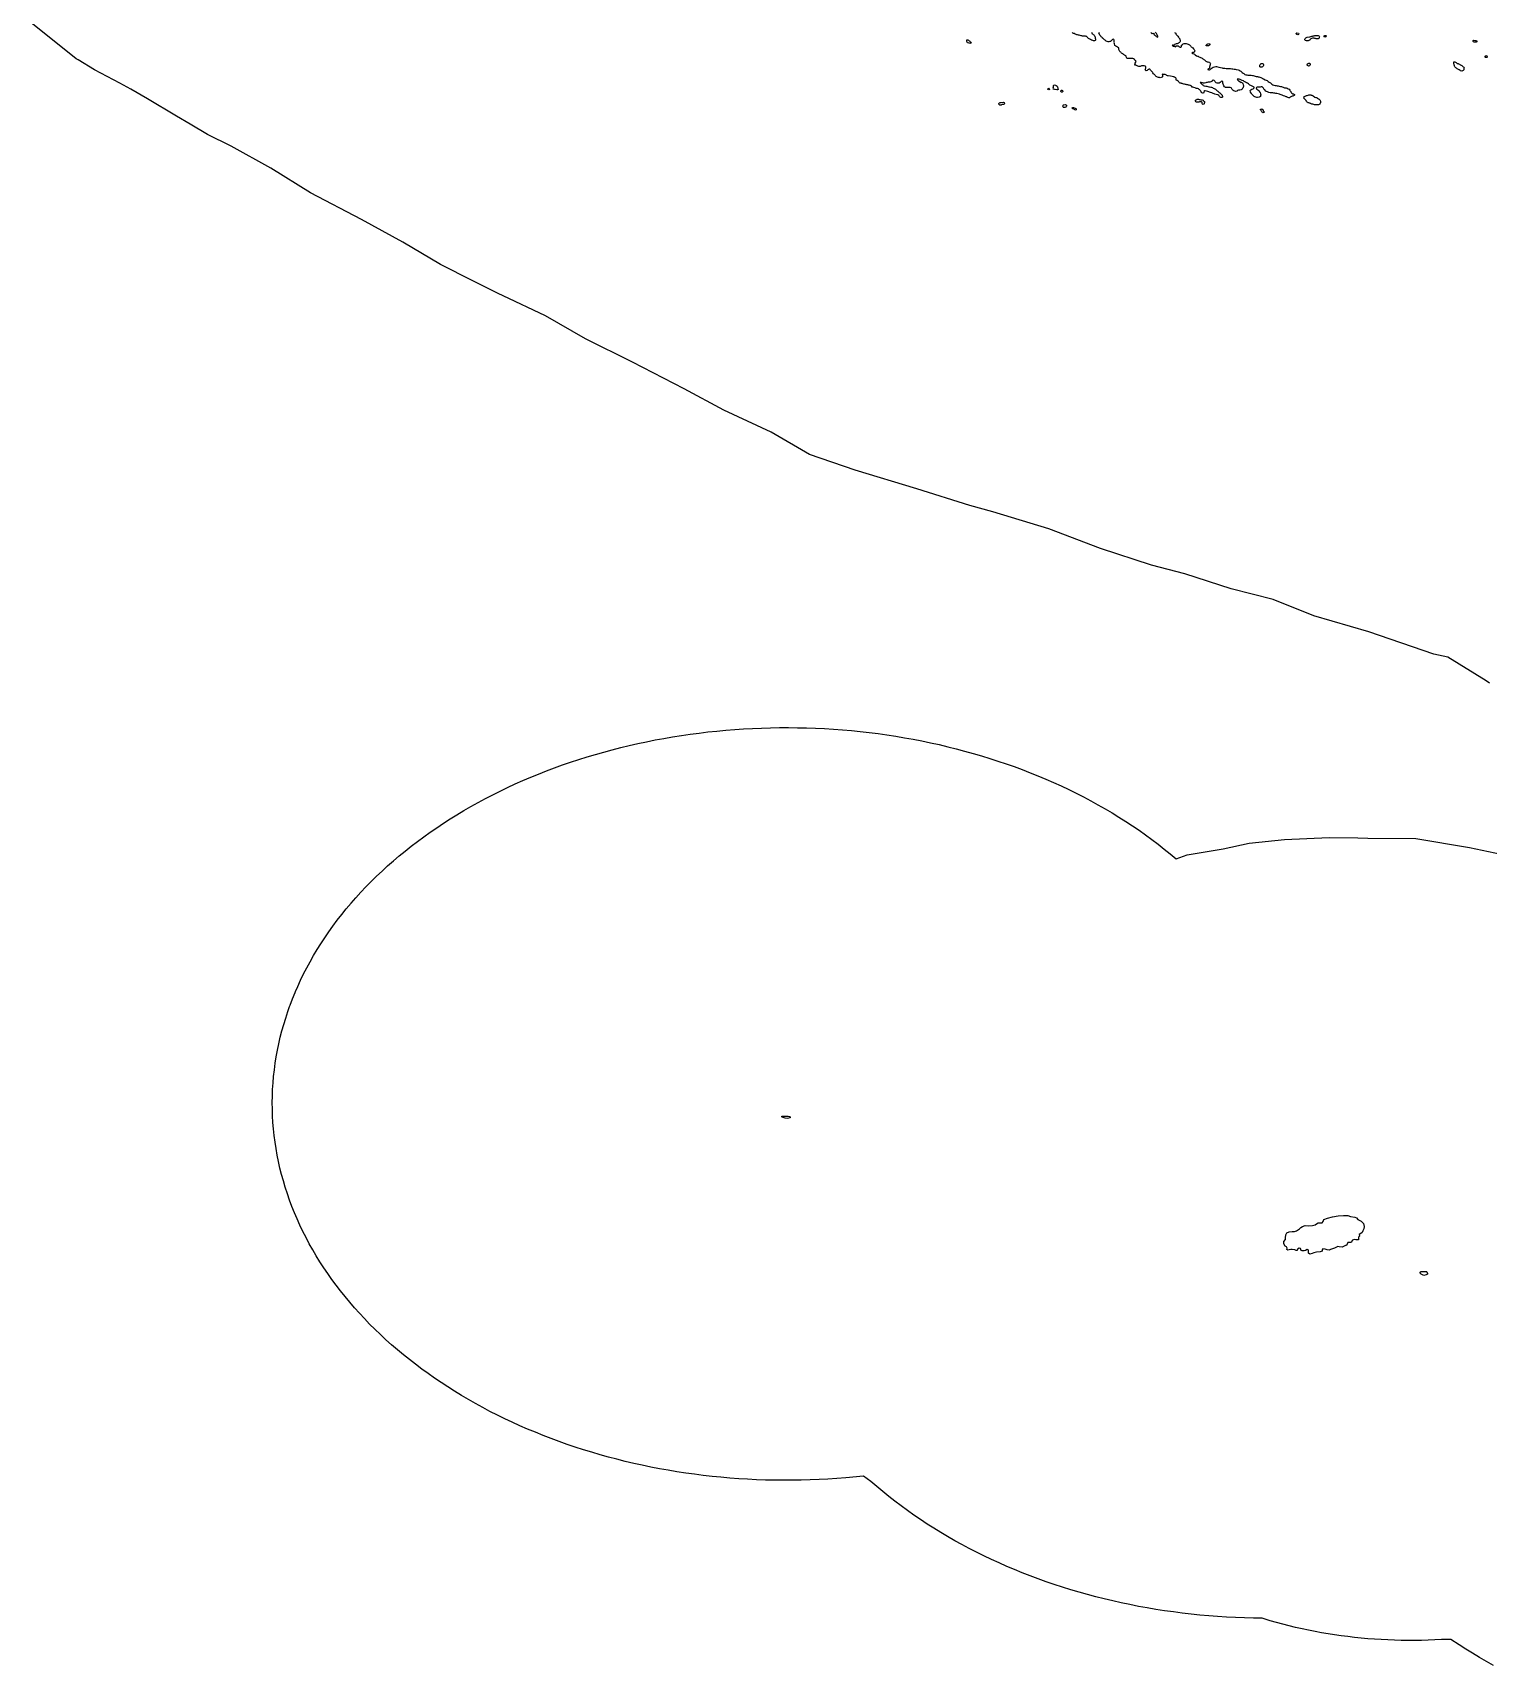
# Model space of a CAD drawing. Header units: metres. Extents: x 13.21 to 19.52, y 42.14 to 46.62.
# Drawn here: x 15.059 to 15.834, y 42.793 to 43.663 of the extents above; entities that cross this region are included whole.
import ezdxf

# ---------------------------------------------------------------- set-up
doc = ezdxf.new("R2010")
doc.units = ezdxf.units.M
doc.header["$MEASUREMENT"] = 0
doc.layers.add('granica', color=2, linetype='Continuous')
doc.layers.add('hr', color=9, linetype='Continuous')

msp = doc.modelspace()

# ---------------------------------------------------------------- linework, layer by layer
at = {"layer": 'granica'}
for points in [[(15.83443, 43.31676), (15.83275, 43.31789), (15.81226, 43.3306), (15.80482, 43.33216), (15.77025, 43.34395), (15.74094, 43.35262), (15.71918, 43.36131), (15.69682, 43.3669), (15.67212, 43.37498), (15.65438, 43.37952), (15.62721, 43.38842), (15.59976, 43.39898), (15.56993, 43.40801), (15.55774, 43.41127), (15.52941, 43.42017), (15.49663, 43.43015), (15.47234, 43.43852), (15.45193, 43.45034), (15.4266, 43.46209), (15.40552, 43.47356), (15.37801, 43.48771), (15.35301, 43.50013), (15.33171, 43.51241), (15.30908, 43.52302), (15.30643, 43.52433), (15.29289, 43.53102), (15.27581, 43.53978), (15.25563, 43.55155), (15.23364, 43.56375), (15.20649, 43.57793), (15.18533, 43.59107), (15.16434, 43.6027), (15.15162, 43.60902), (15.14244, 43.61455), (15.13521, 43.61874), (15.11963, 43.62795), (15.11089, 43.63312), (15.10497, 43.63627), (15.09144, 43.64343), (15.0828, 43.64871), (15.08169, 43.64938), (15.05853, 43.66792)], [(15.83659, 42.79344), (15.83281, 42.79554), (15.82908, 42.79769), (15.82542, 42.79988), (15.8218, 42.80212), (15.81824, 42.80441), (15.81381, 42.8073), (15.80895, 42.80714), (15.80538, 42.80695), (15.80181, 42.80682), (15.79823, 42.80673), (15.79466, 42.80668), (15.79107, 42.80669), (15.78751, 42.80673), (15.78392, 42.80682), (15.78035, 42.80696), (15.77679, 42.80715), (15.77323, 42.80738), (15.76967, 42.80765), (15.76612, 42.80797), (15.76257, 42.80834), (15.75904, 42.80876), (15.75551, 42.80921), (15.75199, 42.80972), (15.7485, 42.81026), (15.74501, 42.81085), (15.74154, 42.81149), (15.73808, 42.81218), (15.73465, 42.8129), (15.73123, 42.81367), (15.72782, 42.81448), (15.72443, 42.81533), (15.72107, 42.81624), (15.71773, 42.81718), (15.71347, 42.81855), (15.7087, 42.8186), (15.70394, 42.81873), (15.69919, 42.81891), (15.69444, 42.81914), (15.68969, 42.81944), (15.68497, 42.81981), (15.68024, 42.82023), (15.67553, 42.82072), (15.67082, 42.82126), (15.66613, 42.82187), (15.66146, 42.82254), (15.65679, 42.82326), (15.65216, 42.82404), (15.64753, 42.82488), (15.64293, 42.82579), (15.63836, 42.82675), (15.63379, 42.82777), (15.62926, 42.82884), (15.62476, 42.82998), (15.62029, 42.83118), (15.61584, 42.83242), (15.61142, 42.83373), (15.60703, 42.8351), (15.60268, 42.83652), (15.59835, 42.838), (15.59407, 42.83952), (15.58983, 42.84111), (15.58562, 42.84275), (15.58145, 42.84444), (15.57731, 42.84619), (15.57323, 42.84798), (15.56918, 42.84984), (15.56519, 42.85173), (15.56123, 42.85369), (15.55732, 42.85569), (15.55346, 42.85775), (15.54965, 42.85985), (15.54588, 42.86201), (15.54217, 42.8642), (15.53851, 42.86644), (15.53492, 42.86874), (15.53137, 42.87107), (15.52786, 42.87346), (15.52443, 42.87588), (15.52105, 42.87836), (15.51773, 42.88087), (15.51447, 42.88342), (15.51127, 42.88603), (15.50813, 42.88867), (15.50505, 42.89134), (15.50104, 42.89431), (15.49161, 42.89338), (15.48688, 42.893), (15.48213, 42.89268), (15.47738, 42.89243), (15.47264, 42.89224), (15.46787, 42.89211), (15.46313, 42.89202), (15.45836, 42.89201), (15.4536, 42.89206), (15.44885, 42.89217), (15.44409, 42.89235), (15.43935, 42.89258), (15.43461, 42.89286), (15.42986, 42.89321), (15.42514, 42.89363), (15.42043, 42.8941), (15.41572, 42.89464), (15.41103, 42.89523), (15.40635, 42.89588), (15.4017, 42.8966), (15.39705, 42.89737), (15.39242, 42.8982), (15.38782, 42.89909), (15.38324, 42.90004), (15.37869, 42.90105), (15.37415, 42.90212), (15.36964, 42.90324), (15.36516, 42.90442), (15.36071, 42.90566), (15.35629, 42.90696), (15.35189, 42.90831), (15.34754, 42.90972), (15.34322, 42.91118), (15.33893, 42.9127), (15.33467, 42.91426), (15.33045, 42.9159), (15.32628, 42.91758), (15.32214, 42.91931), (15.31805, 42.92109), (15.314, 42.92293), (15.30999, 42.92483), (15.30603, 42.92677), (15.30211, 42.92876), (15.29825, 42.9308), (15.29442, 42.9329), (15.29066, 42.93504), (15.28694, 42.93722), (15.28328, 42.93945), (15.27967, 42.94173), (15.2761, 42.94406), (15.2726, 42.94643), (15.26916, 42.94884), (15.26576, 42.95131), (15.26244, 42.95381), (15.25917, 42.95635), (15.25596, 42.95894), (15.25281, 42.96157), (15.24973, 42.96424), (15.24671, 42.96694), (15.24374, 42.96969), (15.24086, 42.97247), (15.23802, 42.97528), (15.23527, 42.97814), (15.23259, 42.98103), (15.22996, 42.98395), (15.22741, 42.9869), (15.22494, 42.9899), (15.22252, 42.99291), (15.22019, 42.99597), (15.21792, 42.99905), (15.21573, 43.00215), (15.2136, 43.00528), (15.21157, 43.00845), (15.20959, 43.01163), (15.20771, 43.01485), (15.20589, 43.01808), (15.20415, 43.02134), (15.20249, 43.02462), (15.20091, 43.02792), (15.19941, 43.03124), (15.19798, 43.03459), (15.19664, 43.03794), (15.19536, 43.04132), (15.19418, 43.0447), (15.19308, 43.04811), (15.19205, 43.05152), (15.19111, 43.05495), (15.19025, 43.05839), (15.18948, 43.06185), (15.18878, 43.06531), (15.18816, 43.06878), (15.18763, 43.07225), (15.18717, 43.07574), (15.18681, 43.07923), (15.18653, 43.08272), (15.18633, 43.08622), (15.18622, 43.08971), (15.18618, 43.09322), (15.18623, 43.09672), (15.18636, 43.10021), (15.18659, 43.10371), (15.18689, 43.1072), (15.18727, 43.11069), (15.18773, 43.11417), (15.18829, 43.11765), (15.18892, 43.12111), (15.18963, 43.12458), (15.19043, 43.12803), (15.19131, 43.13147), (15.19228, 43.13489), (15.19331, 43.13831), (15.19444, 43.14171), (15.19539, 43.14438), (15.19565, 43.14509), (15.19692, 43.14847), (15.1983, 43.15181), (15.19854, 43.15238), (15.19974, 43.15515), (15.20127, 43.15847), (15.20287, 43.16177), (15.20456, 43.16504), (15.20631, 43.16829), (15.20815, 43.17153), (15.21008, 43.17473), (15.21206, 43.17791), (15.21413, 43.18107), (15.21628, 43.1842), (15.21849, 43.18729), (15.22078, 43.19037), (15.22315, 43.19341), (15.22558, 43.19642), (15.22809, 43.1994), (15.23067, 43.20234), (15.23332, 43.20526), (15.23603, 43.20814), (15.23882, 43.21098), (15.24168, 43.21379), (15.2446, 43.21656), (15.24758, 43.2193), (15.25065, 43.22199), (15.25376, 43.22464), (15.25694, 43.22726), (15.26018, 43.22983), (15.26349, 43.23236), (15.26685, 43.23486), (15.27028, 43.2373), (15.27375, 43.2397), (15.27729, 43.24205), (15.28088, 43.24436), (15.28453, 43.24663), (15.28823, 43.24885), (15.29199, 43.25102), (15.2958, 43.25314), (15.29966, 43.25522), (15.30356, 43.25724), (15.30751, 43.25921), (15.31152, 43.26113), (15.31556, 43.263), (15.31965, 43.26481), (15.32379, 43.26658), (15.32796, 43.26829), (15.33218, 43.26996), (15.33644, 43.27156), (15.34074, 43.27311), (15.34506, 43.27461), (15.34943, 43.27605), (15.35383, 43.27743), (15.35826, 43.27876), (15.36272, 43.28002), (15.36721, 43.28124), (15.37174, 43.28239), (15.37627, 43.28349), (15.38085, 43.28453), (15.38546, 43.2855), (15.39008, 43.28643), (15.39471, 43.28729), (15.39938, 43.2881), (15.40406, 43.28883), (15.40876, 43.28952), (15.41348, 43.29014), (15.4182, 43.29071), (15.42295, 43.2912), (15.42769, 43.29164), (15.43246, 43.29202), (15.43722, 43.29234), (15.442, 43.2926), (15.44679, 43.2928), (15.45157, 43.29293), (15.45637, 43.293), (15.46116, 43.29302), (15.46594, 43.29297), (15.47073, 43.29287), (15.47552, 43.29269), (15.4803, 43.29246), (15.48507, 43.29216), (15.48984, 43.29181), (15.49459, 43.2914), (15.49934, 43.29092), (15.50407, 43.29039), (15.50879, 43.28979), (15.5135, 43.28913), (15.51819, 43.28841), (15.52286, 43.28764), (15.52751, 43.2868), (15.53215, 43.28591), (15.53675, 43.28495), (15.54134, 43.28394), (15.5459, 43.28286), (15.55043, 43.28173), (15.55493, 43.28054), (15.55941, 43.2793), (15.56385, 43.278), (15.56826, 43.27664), (15.57264, 43.27522), (15.577, 43.27375), (15.58131, 43.27222), (15.58557, 43.27063), (15.5898, 43.269), (15.59399, 43.26732), (15.59815, 43.26557), (15.60226, 43.26377), (15.60633, 43.26192), (15.61035, 43.26002), (15.61432, 43.25807), (15.61824, 43.25607), (15.62213, 43.25402), (15.62595, 43.25192), (15.62972, 43.24976), (15.63345, 43.24757), (15.63713, 43.24532), (15.64074, 43.24303), (15.64431, 43.24069), (15.64782, 43.23831), (15.65126, 43.23588), (15.65465, 43.23341), (15.65798, 43.2309), (15.66124, 43.22834), (15.66445, 43.22574), (15.66759, 43.22311), (15.67337, 43.22526), (15.69254, 43.22843), (15.70641, 43.23142), (15.72529, 43.23349), (15.74905, 43.23444), (15.7644, 43.23422), (15.7696, 43.23414), (15.79524, 43.2339), (15.82386, 43.22916), (15.85077, 43.22351)]]:
    msp.add_lwpolyline(points, dxfattribs=at)
at = {"layer": 'hr'}
for points in [[(15.55726, 43.65759), (15.55678, 43.65775), (15.55637, 43.65791), (15.55624, 43.65826), (15.55618, 43.65846), (15.55612, 43.65872), (15.55605, 43.65908), (15.55617, 43.6594), (15.55668, 43.65947), (15.55703, 43.65931), (15.55738, 43.65897), (15.55767, 43.65865), (15.55795, 43.6583), (15.55817, 43.65812), (15.55839, 43.65785), (15.5582, 43.65753), (15.55726, 43.65759)], [(15.68543, 43.65744), (15.68556, 43.65703), (15.68552, 43.65676), (15.68531, 43.65655), (15.68474, 43.65629), (15.68426, 43.65625), (15.68357, 43.65623), (15.68354, 43.65659), (15.68372, 43.65678), (15.6841, 43.65714), (15.68445, 43.65735), (15.68543, 43.65744)], [(15.73267, 43.66296), (15.73285, 43.66269), (15.73279, 43.66232), (15.73247, 43.66212), (15.73191, 43.66223), (15.7315, 43.66255), (15.73143, 43.66281), (15.7319, 43.66312), (15.73267, 43.66296)], [(15.73883, 43.66101), (15.73931, 43.66117), (15.73982, 43.66138), (15.74013, 43.66145), (15.74058, 43.66157), (15.74109, 43.66164), (15.7415, 43.6617), (15.74203, 43.66179), (15.74238, 43.66179), (15.74285, 43.66175), (15.74327, 43.66168), (15.74355, 43.66154), (15.7438, 43.66139), (15.74387, 43.66094), (15.74377, 43.66074), (15.74367, 43.66042), (15.74352, 43.66008), (15.7433, 43.65992), (15.74299, 43.65987), (15.7426, 43.65996), (15.74219, 43.66001), (15.74184, 43.66008), (15.74143, 43.66012), (15.74106, 43.66022), (15.74051, 43.66026), (15.74013, 43.66033), (15.73972, 43.66019), (15.73937, 43.65998), (15.73909, 43.65971), (15.7388, 43.65939), (15.73855, 43.65912), (15.7383, 43.65898), (15.73789, 43.65887), (15.73741, 43.65882), (15.73697, 43.65888), (15.7364, 43.65907), (15.73617, 43.65935), (15.73608, 43.65962), (15.73618, 43.65982), (15.73627, 43.66008), (15.73643, 43.66025), (15.73668, 43.66047), (15.73709, 43.66067), (15.73744, 43.66076), (15.73883, 43.66101)], [(15.74674, 43.66091), (15.74642, 43.66109), (15.74648, 43.66155), (15.74676, 43.66173), (15.74724, 43.66178), (15.74749, 43.66164), (15.74756, 43.66132), (15.74737, 43.66107), (15.74674, 43.66091)], [(15.82707, 43.65915), (15.82747, 43.65909), (15.82779, 43.65867), (15.8277, 43.6584), (15.82744, 43.65826), (15.82696, 43.65815), (15.82631, 43.65817), (15.82593, 43.6584), (15.82571, 43.65861), (15.82582, 43.65905), (15.82601, 43.65923), (15.82707, 43.65915)], [(15.71398, 43.64666), (15.71411, 43.64625), (15.71404, 43.646), (15.71402, 43.64576), (15.71395, 43.6454), (15.71376, 43.64515), (15.71354, 43.64499), (15.71325, 43.64492), (15.71288, 43.64488), (15.71252, 43.6449), (15.71215, 43.64505), (15.71212, 43.64554), (15.71217, 43.64584), (15.7123, 43.64627), (15.71265, 43.64659), (15.71294, 43.64678), (15.71351, 43.64685), (15.71398, 43.64666)], [(15.73834, 43.64699), (15.73885, 43.64692), (15.73903, 43.64648), (15.7389, 43.64619), (15.73875, 43.64585), (15.73859, 43.6456), (15.73815, 43.64546), (15.73758, 43.64567), (15.73732, 43.64587), (15.73729, 43.64628), (15.73754, 43.64665), (15.73834, 43.64699)], [(15.81726, 43.64689), (15.81773, 43.64676), (15.81805, 43.64662), (15.81849, 43.64644), (15.81884, 43.64618), (15.81906, 43.64603), (15.81931, 43.64586), (15.81966, 43.64571), (15.82013, 43.64536), (15.82048, 43.64511), (15.82074, 43.64481), (15.82092, 43.64451), (15.82085, 43.64419), (15.82086, 43.64383), (15.82076, 43.6435), (15.82061, 43.64323), (15.82044, 43.64305), (15.82013, 43.64284), (15.81978, 43.6428), (15.81909, 43.64291), (15.81877, 43.64308), (15.81836, 43.64335), (15.81795, 43.64359), (15.81756, 43.64383), (15.81732, 43.64403), (15.81696, 43.64424), (15.81652, 43.64456), (15.8163, 43.64477), (15.81606, 43.64507), (15.81586, 43.64536), (15.81583, 43.64566), (15.81573, 43.64586), (15.81561, 43.64623), (15.81552, 43.6466), (15.81542, 43.64692), (15.81546, 43.64742), (15.81555, 43.64767), (15.81606, 43.64769), (15.81638, 43.64758), (15.81675, 43.64742), (15.81726, 43.64689)], [(15.83268, 43.65106), (15.833, 43.65082), (15.83328, 43.6505), (15.83329, 43.65025), (15.83313, 43.65003), (15.83288, 43.64993), (15.83239, 43.65002), (15.83211, 43.65019), (15.83201, 43.65039), (15.83218, 43.65064), (15.83268, 43.65106)], [(15.59972, 43.63361), (15.59994, 43.63348), (15.60016, 43.63316), (15.60009, 43.63291), (15.59972, 43.63277), (15.59921, 43.63291), (15.59902, 43.63316), (15.59972, 43.63361)], [(15.60313, 43.63298), (15.60276, 43.633), (15.60215, 43.63312), (15.60218, 43.63356), (15.60215, 43.63394), (15.60219, 43.6342), (15.60222, 43.63458), (15.60221, 43.63483), (15.60227, 43.63506), (15.6024, 43.63534), (15.60287, 43.63548), (15.60335, 43.63534), (15.60376, 43.63507), (15.60412, 43.63482), (15.60434, 43.63447), (15.60446, 43.63415), (15.60455, 43.6339), (15.60459, 43.63358), (15.60468, 43.63317), (15.60475, 43.63291), (15.60437, 43.63273), (15.60408, 43.63275), (15.60313, 43.63298)], [(15.60653, 43.63159), (15.60621, 43.63187), (15.60615, 43.63207), (15.60627, 43.63235), (15.60636, 43.63255), (15.60675, 43.63267), (15.60705, 43.63241), (15.60715, 43.63216), (15.60715, 43.63194), (15.60693, 43.63161), (15.60653, 43.63159)], [(15.74141, 43.62887), (15.74194, 43.62875), (15.74236, 43.62871), (15.74265, 43.62858), (15.74287, 43.62839), (15.74347, 43.62807), (15.74375, 43.62787), (15.74394, 43.62763), (15.74416, 43.62739), (15.74431, 43.62711), (15.74448, 43.62681), (15.74454, 43.62649), (15.74451, 43.62605), (15.74436, 43.62553), (15.74419, 43.62528), (15.74407, 43.62507), (15.74382, 43.62491), (15.74341, 43.62477), (15.74302, 43.62475), (15.74251, 43.62475), (15.74194, 43.6248), (15.74129, 43.62487), (15.74084, 43.62501), (15.74037, 43.62512), (15.73993, 43.62523), (15.73957, 43.62535), (15.7392, 43.6255), (15.73888, 43.62564), (15.73854, 43.62576), (15.73825, 43.62587), (15.73797, 43.62594), (15.73768, 43.62603), (15.7374, 43.62619), (15.73721, 43.6264), (15.73705, 43.62665), (15.73689, 43.62706), (15.73657, 43.62734), (15.73635, 43.62756), (15.73587, 43.62791), (15.73575, 43.62809), (15.73559, 43.62836), (15.73556, 43.62859), (15.73569, 43.62889), (15.73582, 43.62921), (15.73625, 43.62946), (15.73664, 43.62962), (15.73705, 43.62974), (15.73742, 43.62981), (15.73787, 43.62994), (15.73828, 43.63004), (15.73869, 43.63008), (15.73926, 43.63008), (15.73958, 43.63001), (15.73989, 43.6299), (15.74017, 43.62978), (15.74062, 43.6296), (15.74141, 43.62887)], [(15.57545, 43.62614), (15.5759, 43.62596), (15.57616, 43.62564), (15.57609, 43.62544), (15.5759, 43.62518), (15.57556, 43.62502), (15.57521, 43.62497), (15.57482, 43.62489), (15.57439, 43.62461), (15.57406, 43.62454), (15.57359, 43.62465), (15.57324, 43.62499), (15.57322, 43.6252), (15.57318, 43.62552), (15.57331, 43.62573), (15.57346, 43.62591), (15.57387, 43.62605), (15.57415, 43.6261), (15.57545, 43.62614)], [(15.6085, 43.62503), (15.60891, 43.62483), (15.60919, 43.62459), (15.60914, 43.62419), (15.60901, 43.62377), (15.60876, 43.62358), (15.60835, 43.62342), (15.6079, 43.62338), (15.60752, 43.62345), (15.6074, 43.62363), (15.6073, 43.62393), (15.60737, 43.62434), (15.60736, 43.62459), (15.60752, 43.6248), (15.6085, 43.62503)], [(15.61372, 43.62309), (15.61407, 43.62291), (15.61435, 43.62264), (15.61436, 43.6224), (15.6143, 43.62213), (15.61405, 43.62194), (15.6136, 43.62215), (15.61341, 43.62231), (15.61306, 43.62254), (15.61262, 43.62273), (15.61227, 43.62293), (15.61226, 43.62318), (15.61259, 43.62337), (15.61296, 43.62335), (15.61372, 43.62309)], [(15.68256, 43.62652), (15.68279, 43.62607), (15.68267, 43.62588), (15.68256, 43.62561), (15.68244, 43.62541), (15.68235, 43.62508), (15.68206, 43.62491), (15.68165, 43.62511), (15.68149, 43.62558), (15.68143, 43.62584), (15.68137, 43.62621), (15.68114, 43.62643), (15.68058, 43.62639), (15.68003, 43.62638), (15.67972, 43.6263), (15.67944, 43.62623), (15.67905, 43.62616), (15.6787, 43.62616), (15.6784, 43.62622), (15.67814, 43.62634), (15.67782, 43.62654), (15.67779, 43.62675), (15.67782, 43.62696), (15.67791, 43.62728), (15.6782, 43.6275), (15.67851, 43.62767), (15.67883, 43.62773), (15.67918, 43.62776), (15.67949, 43.62776), (15.67987, 43.62772), (15.68026, 43.62764), (15.68067, 43.62753), (15.68101, 43.62744), (15.68142, 43.62738), (15.68193, 43.62719), (15.68208, 43.62696), (15.68256, 43.62652)], [(15.71393, 43.62211), (15.71397, 43.62169), (15.71406, 43.62149), (15.71428, 43.62129), (15.71454, 43.62106), (15.71444, 43.62083), (15.71425, 43.62065), (15.71396, 43.62055), (15.71368, 43.62069), (15.71334, 43.62091), (15.71328, 43.62112), (15.71298, 43.62142), (15.71283, 43.62165), (15.7127, 43.62188), (15.71257, 43.62215), (15.71257, 43.62248), (15.71321, 43.62268), (15.71347, 43.6225), (15.71393, 43.62211)], [(15.45814, 43.08606), (15.46101, 43.08605), (15.46167, 43.08592), (15.46191, 43.08561), (15.46191, 43.08521), (15.46136, 43.08486), (15.46052, 43.08483), (15.45939, 43.08492), (15.45879, 43.08509), (15.45825, 43.08523), (15.45777, 43.08549), (15.45747, 43.08572), (15.45747, 43.08598), (15.45777, 43.08607), (15.45814, 43.08606)], [(15.73622, 43.0277), (15.73816, 43.02762), (15.74019, 43.02768), (15.74167, 43.02807), (15.74233, 43.02861), (15.74316, 43.02915), (15.74436, 43.02921), (15.74528, 43.02927), (15.74585, 43.02994), (15.74632, 43.03095), (15.74817, 43.03162), (15.75077, 43.03241), (15.75382, 43.03287), (15.75677, 43.03312), (15.75899, 43.0331), (15.76045, 43.03255), (15.76276, 43.0322), (15.76359, 43.03185), (15.7644, 43.03097), (15.76606, 43.03014), (15.76742, 43.02892), (15.76777, 43.02729), (15.76757, 43.02607), (15.7671, 43.025), (15.76662, 43.02398), (15.76588, 43.02351), (15.76513, 43.02297), (15.76522, 43.02216), (15.76475, 43.02149), (15.76473, 43.0202), (15.76334, 43.02015), (15.76252, 43.02029), (15.7615, 43.01989), (15.76083, 43.01867), (15.75964, 43.01875), (15.75909, 43.01868), (15.75823, 43.0172), (15.75777, 43.01707), (15.75592, 43.0162), (15.75444, 43.01635), (15.75371, 43.01656), (15.7526, 43.01609), (15.75195, 43.01568), (15.74982, 43.01496), (15.74908, 43.01469), (15.74806, 43.01476), (15.74696, 43.01511), (15.74567, 43.01539), (15.74539, 43.01485), (15.74529, 43.01418), (15.74427, 43.01377), (15.74233, 43.01358), (15.74094, 43.01319), (15.7401, 43.01279), (15.73881, 43.01253), (15.73808, 43.01307), (15.73809, 43.01422), (15.73782, 43.01483), (15.73736, 43.01497), (15.73653, 43.01437), (15.73569, 43.01431), (15.73468, 43.01431), (15.73413, 43.01438), (15.73395, 43.01506), (15.73378, 43.0156), (15.73304, 43.01567), (15.73229, 43.01521), (15.7321, 43.01446), (15.73155, 43.01453), (15.73072, 43.01481), (15.72943, 43.01502), (15.7286, 43.01503), (15.72786, 43.01483), (15.72712, 43.01456), (15.72648, 43.0149), (15.72677, 43.01571), (15.72641, 43.01633), (15.72558, 43.01681), (15.72486, 43.01796), (15.72487, 43.01918), (15.7258, 43.02032), (15.72581, 43.02127), (15.72602, 43.02276), (15.72659, 43.02391), (15.7277, 43.02437), (15.72946, 43.02463), (15.73056, 43.02462), (15.73167, 43.02489), (15.73269, 43.02556), (15.73334, 43.02603), (15.73391, 43.02663), (15.73484, 43.02731), (15.73622, 43.0277)], [(15.80069, 43.00141), (15.79942, 43.00112), (15.79878, 43.00142), (15.79839, 43.00159), (15.7981, 43.00186), (15.79779, 43.00213), (15.79748, 43.00233), (15.79741, 43.00266), (15.79778, 43.00278), (15.7978, 43.00302), (15.79781, 43.00317), (15.79805, 43.0033), (15.79841, 43.0033), (15.79885, 43.0032), (15.79925, 43.0032), (15.79961, 43.00322), (15.80014, 43.00325), (15.80037, 43.00329), (15.8006, 43.00329), (15.80092, 43.00324), (15.80118, 43.00305), (15.80142, 43.00223), (15.80142, 43.00177), (15.80069, 43.00141)]]:
    msp.add_lwpolyline(points, close=True, dxfattribs=at)
for points in [[(15.62249, 43.66347), (15.62262, 43.6631), (15.62274, 43.66284), (15.62296, 43.66263), (15.62338, 43.66234), (15.62373, 43.66211), (15.62392, 43.66188), (15.62404, 43.66158), (15.62426, 43.66127), (15.62436, 43.66106), (15.62446, 43.66079), (15.62453, 43.66054), (15.62446, 43.66024), (15.62456, 43.6598), (15.62462, 43.65955), (15.62455, 43.65928), (15.6245, 43.659), (15.62409, 43.65884), (15.62355, 43.65893), (15.6232, 43.65902), (15.6225, 43.6593), (15.6219, 43.65957), (15.62155, 43.65975), (15.6213, 43.65989), (15.62092, 43.66021), (15.62057, 43.66055), (15.62026, 43.66088), (15.62004, 43.66115), (15.61968, 43.66128), (15.61924, 43.66133), (15.61882, 43.66133), (15.61841, 43.66137), (15.61813, 43.66139), (15.61774, 43.66144), (15.6174, 43.66149), (15.61693, 43.66162), (15.61646, 43.66173), (15.61591, 43.66185), (15.61563, 43.66192), (15.61502, 43.66208), (15.61462, 43.66217), (15.61427, 43.66226), (15.61379, 43.66242), (15.61322, 43.66272), (15.61291, 43.66288), (15.61259, 43.66306), (15.61221, 43.66326)], [(15.66667, 43.66338), (15.66713, 43.66308), (15.66733, 43.66291), (15.66745, 43.66262), (15.66758, 43.6623), (15.6679, 43.66187), (15.66815, 43.66166), (15.66853, 43.66134), (15.66884, 43.66092), (15.66908, 43.66058), (15.66923, 43.66022), (15.66948, 43.65988), (15.66957, 43.65955), (15.66968, 43.65916), (15.6697, 43.65891), (15.66965, 43.65862), (15.66948, 43.65825), (15.6693, 43.65802), (15.66907, 43.65782), (15.66876, 43.65766), (15.66851, 43.65752), (15.66812, 43.65736), (15.66759, 43.65722), (15.6667, 43.65688), (15.6667, 43.65654), (15.66639, 43.65638), (15.66613, 43.65665), (15.6656, 43.65664), (15.66547, 43.65646), (15.66573, 43.65624), (15.66591, 43.65596), (15.66632, 43.65598), (15.66689, 43.6558), (15.66737, 43.65578), (15.6675, 43.65598), (15.66781, 43.65619), (15.66816, 43.65628), (15.66857, 43.65615), (15.66907, 43.65583), (15.66929, 43.65569), (15.66962, 43.65553), (15.67009, 43.65548), (15.67043, 43.65567), (15.6705, 43.65613), (15.67051, 43.65653), (15.67088, 43.65693), (15.67136, 43.65722), (15.67189, 43.65743), (15.67243, 43.65747), (15.67293, 43.65743), (15.67344, 43.65732), (15.67392, 43.65716), (15.67461, 43.65681), (15.67506, 43.65647), (15.67537, 43.65611), (15.67563, 43.65572), (15.67585, 43.65554), (15.6761, 43.65533), (15.67639, 43.65507), (15.67683, 43.65464), (15.67705, 43.65441), (15.67717, 43.65419), (15.67737, 43.65386), (15.67747, 43.65356), (15.67746, 43.65334), (15.67744, 43.65313), (15.67725, 43.6529), (15.67708, 43.65272), (15.6768, 43.65261), (15.67633, 43.65265), (15.67598, 43.65245), (15.67642, 43.65208), (15.67696, 43.65192), (15.67731, 43.65178), (15.67769, 43.65135), (15.67845, 43.65094), (15.67898, 43.65076), (15.67937, 43.65064), (15.67975, 43.65041), (15.68015, 43.65023), (15.68051, 43.65005), (15.68102, 43.64984), (15.6814, 43.64959), (15.68174, 43.64936), (15.68209, 43.64911), (15.68241, 43.64888), (15.68263, 43.64872), (15.68295, 43.64849), (15.68339, 43.64813), (15.68371, 43.64796), (15.68414, 43.64778), (15.68446, 43.64772), (15.68491, 43.64755), (15.68529, 43.64744), (15.68557, 43.64722), (15.68573, 43.64698), (15.68579, 43.64668), (15.6857, 43.6463), (15.68567, 43.646), (15.68557, 43.64572), (15.68545, 43.64532), (15.68535, 43.64508), (15.68529, 43.64474), (15.68526, 43.64445), (15.6851, 43.64412), (15.68447, 43.64383), (15.68447, 43.64359), (15.68491, 43.64348), (15.68532, 43.64346), (15.68567, 43.64355), (15.68592, 43.64383), (15.68627, 43.64412), (15.68681, 43.64447), (15.68732, 43.64481), (15.68794, 43.64511), (15.68864, 43.6452), (15.68902, 43.64521), (15.69032, 43.64491), (15.69127, 43.64468), (15.69203, 43.64454), (15.69241, 43.6444), (15.69316, 43.64429), (15.69349, 43.64429), (15.69428, 43.6442), (15.69462, 43.64417), (15.69522, 43.64413), (15.69576, 43.64416), (15.69646, 43.64411), (15.69719, 43.64399), (15.69778, 43.64393), (15.69845, 43.64382), (15.69902, 43.64372), (15.69955, 43.64363), (15.7006, 43.64351), (15.70111, 43.64327), (15.70145, 43.64299), (15.70167, 43.64285), (15.70196, 43.6427), (15.70218, 43.64253), (15.7026, 43.64226), (15.70282, 43.64208), (15.70332, 43.64169), (15.70368, 43.64143), (15.70392, 43.64121), (15.70424, 43.64095), (15.70475, 43.64077), (15.70526, 43.6407), (15.70583, 43.64064), (15.7064, 43.64062), (15.70684, 43.64055), (15.70721, 43.64052), (15.7076, 43.64055), (15.70819, 43.64048), (15.70855, 43.64039), (15.7092, 43.64025), (15.70959, 43.64011), (15.71016, 43.63997), (15.71085, 43.63989), (15.71123, 43.63977), (15.71164, 43.63968), (15.71218, 43.63956), (15.71263, 43.63932), (15.71263, 43.63932), (15.71338, 43.63906), (15.7136, 43.63883), (15.71402, 43.63865), (15.71503, 43.63819), (15.71557, 43.63792), (15.71604, 43.63769), (15.71654, 43.6373), (15.71712, 43.63687), (15.71778, 43.63643), (15.71813, 43.63611), (15.71855, 43.63575), (15.71905, 43.63551), (15.71958, 43.63531), (15.72028, 43.63511), (15.72079, 43.63504), (15.72139, 43.63492), (15.72193, 43.63483), (15.72252, 43.63472), (15.72313, 43.63453), (15.72366, 43.63449), (15.7241, 43.63433), (15.72465, 43.63422), (15.72534, 43.63392), (15.72613, 43.63379), (15.7267, 43.6336), (15.7272, 43.63337), (15.72772, 43.63307), (15.72816, 43.63262), (15.72838, 43.6323), (15.72866, 43.63195), (15.72873, 43.63168), (15.72885, 43.63129), (15.72921, 43.63099), (15.72977, 43.63074), (15.73008, 43.6306), (15.73054, 43.63033), (15.73066, 43.63001), (15.73047, 43.62981), (15.73009, 43.62958), (15.72981, 43.62946), (15.72936, 43.62935), (15.72901, 43.62923), (15.72873, 43.62907), (15.72831, 43.62879), (15.7281, 43.62854), (15.72763, 43.62845), (15.72712, 43.62875), (15.72674, 43.62893), (15.72646, 43.62905), (15.72614, 43.62911), (15.72575, 43.62928), (15.72541, 43.62939), (15.7248, 43.62959), (15.72446, 43.62973), (15.72401, 43.62991), (15.72355, 43.63015), (15.72304, 43.6303), (15.72256, 43.63042), (15.72187, 43.6306), (15.72124, 43.6308), (15.72073, 43.6309), (15.72006, 43.63101), (15.71959, 43.63106), (15.71915, 43.63115), (15.71829, 43.63122), (15.7176, 43.63127), (15.71697, 43.63142), (15.7162, 43.63174), (15.71566, 43.63197), (15.71542, 43.63211), (15.71484, 43.63275), (15.71452, 43.63305), (15.71422, 43.63337), (15.71408, 43.63371), (15.71383, 43.63407), (15.71348, 43.63437), (15.71285, 43.63439), (15.71232, 43.63423), (15.71181, 43.63421), (15.71124, 43.63412), (15.71079, 43.63412), (15.71036, 43.63403), (15.71019, 43.6338), (15.71039, 43.63329), (15.71064, 43.63306), (15.71105, 43.6327), (15.71139, 43.63245), (15.71177, 43.63219), (15.712, 43.63179), (15.71228, 43.63137), (15.71247, 43.63073), (15.71263, 43.63016), (15.71257, 43.62966), (15.71245, 43.62932), (15.71209, 43.62897), (15.71178, 43.62879), (15.7109, 43.62865), (15.71052, 43.6287), (15.7101, 43.62886), (15.70951, 43.62904), (15.70919, 43.62931), (15.70887, 43.62949), (15.7082, 43.63014), (15.70795, 43.63045), (15.70767, 43.63082), (15.70757, 43.63105), (15.70725, 43.63151), (15.70716, 43.63176), (15.70709, 43.63238), (15.70722, 43.63265), (15.70741, 43.63286), (15.70796, 43.63318), (15.70852, 43.63338), (15.70899, 43.63369), (15.70915, 43.63387), (15.70908, 43.63416), (15.7087, 43.63446), (15.70846, 43.63457), (15.70807, 43.63471), (15.70773, 43.63489), (15.70732, 43.63506), (15.7069, 43.6353), (15.70634, 43.63572), (15.70606, 43.63597), (15.70564, 43.63629), (15.70513, 43.63656), (15.70459, 43.63686), (15.70384, 43.63725), (15.70342, 43.6375), (15.70267, 43.63784), (15.70197, 43.63807), (15.70162, 43.63825), (15.70108, 43.63842), (15.70061, 43.63851), (15.70016, 43.63841), (15.70019, 43.63803), (15.70057, 43.63768), (15.70095, 43.6375), (15.70166, 43.63706), (15.70204, 43.63676), (15.70231, 43.63686), (15.70295, 43.63654), (15.70311, 43.63613), (15.7032, 43.63553), (15.70337, 43.63505), (15.70342, 43.63455), (15.70333, 43.63416), (15.70308, 43.63371), (15.70279, 43.63338), (15.70254, 43.63303), (15.70219, 43.63286), (15.70153, 43.63265), (15.70118, 43.63256), (15.70074, 43.63262), (15.7003, 43.63246), (15.70014, 43.63226), (15.70001, 43.63205), (15.69944, 43.63187), (15.69881, 43.63199), (15.6983, 43.63217), (15.69808, 43.63235), (15.6977, 43.63265), (15.69748, 43.63299), (15.69722, 43.63327), (15.69711, 43.63363), (15.69682, 43.63383), (15.69628, 43.63397), (15.69593, 43.63407), (15.69542, 43.63407), (15.69467, 43.63406), (15.69384, 43.63406), (15.69362, 43.6342), (15.69333, 43.63443), (15.69296, 43.63493), (15.69274, 43.63543), (15.69258, 43.63585), (15.69248, 43.63642), (15.69245, 43.63699), (15.69241, 43.63726), (15.69182, 43.63742), (15.69135, 43.63708), (15.69103, 43.63667), (15.69052, 43.63639), (15.69001, 43.63637), (15.68951, 43.63633), (15.68887, 43.63656), (15.6884, 43.63705), (15.68818, 43.63738), (15.68786, 43.63772), (15.68735, 43.63797), (15.68685, 43.63783), (15.68673, 43.63747), (15.68648, 43.63715), (15.68603, 43.63699), (15.68558, 43.63692), (15.68515, 43.63687), (15.6847, 43.63682), (15.68413, 43.63676), (15.68376, 43.63666), (15.68331, 43.63644), (15.68271, 43.63634), (15.6822, 43.63636), (15.68154, 43.63653), (15.68119, 43.63659), (15.68084, 43.6367), (15.6804, 43.63666), (15.68065, 43.63632), (15.68087, 43.63618), (15.68116, 43.63595), (15.68148, 43.63563), (15.68176, 43.63538), (15.68202, 43.63515), (15.68258, 43.63499), (15.68337, 43.63476), (15.68384, 43.6347), (15.68449, 43.63456), (15.68506, 43.63442), (15.6854, 43.6344), (15.68606, 43.63429), (15.68644, 43.63415), (15.68701, 43.63397), (15.68733, 43.63374), (15.68787, 43.63356), (15.68822, 43.63328), (15.6885, 43.63308), (15.68892, 43.63278), (15.68914, 43.63255), (15.68942, 43.6323), (15.68974, 43.632), (15.69014, 43.63171), (15.69052, 43.63141), (15.69081, 43.6312), (15.69104, 43.63097), (15.69132, 43.63072), (15.6915, 43.63052), (15.6917, 43.63031), (15.69202, 43.62998), (15.69214, 43.62976), (15.69227, 43.62934), (15.69227, 43.62885), (15.69189, 43.62864), (15.69141, 43.62873), (15.69097, 43.62896), (15.69075, 43.62925), (15.69053, 43.62958), (15.69025, 43.62982), (15.68983, 43.63008), (15.68889, 43.63026), (15.68825, 43.63054), (15.6878, 43.63072), (15.68733, 43.63088), (15.68695, 43.63109), (15.68651, 43.6312), (15.68588, 43.63145), (15.68541, 43.63156), (15.68493, 43.6317), (15.68446, 43.63186), (15.68312, 43.63223), (15.68265, 43.63229), (15.6824, 43.63207), (15.68244, 43.63179), (15.68237, 43.63151), (15.68214, 43.63108), (15.68177, 43.63096), (15.68126, 43.63112), (15.68097, 43.63154), (15.68085, 43.63185), (15.68063, 43.63218), (15.68044, 43.63239), (15.68018, 43.63275), (15.67987, 43.633), (15.67943, 43.63325), (15.67895, 43.63341), (15.67848, 43.63357), (15.67791, 43.63373), (15.67763, 43.63382), (15.67692, 43.63403), (15.67651, 43.63414), (15.67611, 43.63421), (15.67569, 43.63465), (15.67559, 43.63485), (15.67527, 43.63504), (15.67503, 43.63515), (15.67458, 43.63528), (15.67417, 43.63533), (15.67373, 43.6354), (15.67328, 43.63549), (15.673, 43.63554), (15.67259, 43.63563), (15.67205, 43.63577), (15.67164, 43.63589), (15.67113, 43.63606), (15.67082, 43.63612), (15.67046, 43.6362), (15.67018, 43.63626), (15.66975, 43.63633), (15.66933, 43.63651), (15.66914, 43.63672), (15.66899, 43.63704), (15.66873, 43.63732), (15.66857, 43.63757), (15.66829, 43.63781), (15.66784, 43.63782), (15.66762, 43.63814), (15.66758, 43.63884), (15.6674, 43.63914), (15.66714, 43.63931), (15.66696, 43.63949), (15.66661, 43.6396), (15.66629, 43.63973), (15.6655, 43.63995), (15.66455, 43.6401), (15.66341, 43.64033), (15.66306, 43.64033), (15.66268, 43.64039), (15.66243, 43.64054), (15.66211, 43.64083), (15.66171, 43.64092), (15.66122, 43.64094), (15.66085, 43.64087), (15.6605, 43.64099), (15.66018, 43.64108), (15.66034, 43.64049), (15.66034, 43.63998), (15.66028, 43.63975), (15.66005, 43.63953), (15.65964, 43.63937), (15.65905, 43.63925), (15.65864, 43.63932), (15.65819, 43.63937), (15.65772, 43.63948), (15.65728, 43.63966), (15.6569, 43.63987), (15.65654, 43.64023), (15.65642, 43.64044), (15.65622, 43.64069), (15.656, 43.64089), (15.65572, 43.64117), (15.65544, 43.64137), (15.65509, 43.6419), (15.65496, 43.64215), (15.65458, 43.64247), (15.65411, 43.64302), (15.65389, 43.64332), (15.65373, 43.6436), (15.65351, 43.64387), (15.65306, 43.64382), (15.65284, 43.64364), (15.65256, 43.64343), (15.6523, 43.64324), (15.65215, 43.64304), (15.65158, 43.64295), (15.65117, 43.64318), (15.65114, 43.64352), (15.65119, 43.6438), (15.65125, 43.64405), (15.65136, 43.64437), (15.65151, 43.64457), (15.65147, 43.64499), (15.65135, 43.64517), (15.65103, 43.64539), (15.65059, 43.64553), (15.65008, 43.64562), (15.64945, 43.64565), (15.64904, 43.64558), (15.64875, 43.64546), (15.64834, 43.6453), (15.64797, 43.64514), (15.64762, 43.64523), (15.6472, 43.64533), (15.64673, 43.64553), (15.64641, 43.64571), (15.64603, 43.64585), (15.64556, 43.64594), (15.6455, 43.64628), (15.64569, 43.64651), (15.64582, 43.64672), (15.64584, 43.64697), (15.64604, 43.64761), (15.64615, 43.64793), (15.64625, 43.64826), (15.646, 43.64846), (15.64561, 43.64857), (15.64543, 43.64873), (15.64543, 43.64907), (15.64511, 43.64935), (15.64454, 43.64946), (15.6442, 43.64951), (15.64378, 43.64953), (15.64343, 43.64955), (15.64274, 43.64955), (15.64226, 43.64944), (15.64188, 43.64939), (15.64141, 43.64951), (15.64129, 43.64973), (15.64122, 43.65), (15.64103, 43.65037), (15.6409, 43.65064), (15.64072, 43.65083), (15.64036, 43.65108), (15.64002, 43.65133), (15.6397, 43.65152), (15.63945, 43.65168), (15.63913, 43.65191), (15.63878, 43.65216), (15.63846, 43.65236), (15.63827, 43.65257), (15.63808, 43.65279), (15.63783, 43.65305), (15.63767, 43.65323), (15.63739, 43.6536), (15.63717, 43.65396), (15.63707, 43.65428), (15.63706, 43.65469), (15.63701, 43.6551), (15.63671, 43.6554), (15.63633, 43.65559), (15.63589, 43.6559), (15.63552, 43.65608), (15.63529, 43.65625), (15.635, 43.65646), (15.63491, 43.65666), (15.63469, 43.65721), (15.63465, 43.65753), (15.63469, 43.65774), (15.63462, 43.6581), (15.63462, 43.65839), (15.63455, 43.65881), (15.6345, 43.6592), (15.63436, 43.65958), (15.63427, 43.65984), (15.63369, 43.65968), (15.63348, 43.65943), (15.63336, 43.65924), (15.63292, 43.65885), (15.63253, 43.65858), (15.63224, 43.65849), (15.63171, 43.65837), (15.63136, 43.65841), (15.63086, 43.65855), (15.63037, 43.65873), (15.62993, 43.65901), (15.62969, 43.65924), (15.62937, 43.65949), (15.62902, 43.65974), (15.62867, 43.66008), (15.62838, 43.66026), (15.62829, 43.66052), (15.62794, 43.66077), (15.62766, 43.66107), (15.6275, 43.6613), (15.62718, 43.66168), (15.62692, 43.66198), (15.62667, 43.66252), (15.62648, 43.66285), (15.62654, 43.6631), (15.62679, 43.66349)], [(15.65404, 43.66332), (15.65426, 43.66315), (15.65445, 43.66295), (15.65474, 43.66256), (15.65518, 43.66298), (15.65609, 43.66261), (15.65572, 43.66233), (15.65581, 43.66211), (15.65616, 43.66185), (15.65642, 43.66174), (15.65666, 43.66155), (15.65705, 43.66131), (15.65727, 43.6611), (15.65771, 43.66078), (15.6579, 43.66105), (15.65786, 43.66133), (15.65755, 43.66202), (15.65729, 43.66242), (15.65707, 43.66279), (15.65679, 43.6632), (15.65654, 43.66345)]]:
    msp.add_lwpolyline(points, dxfattribs=at)

doc.saveas('drawing.dxf')
